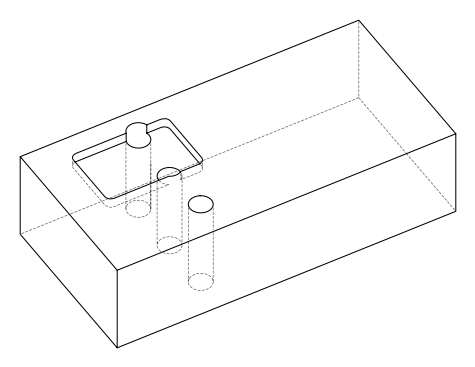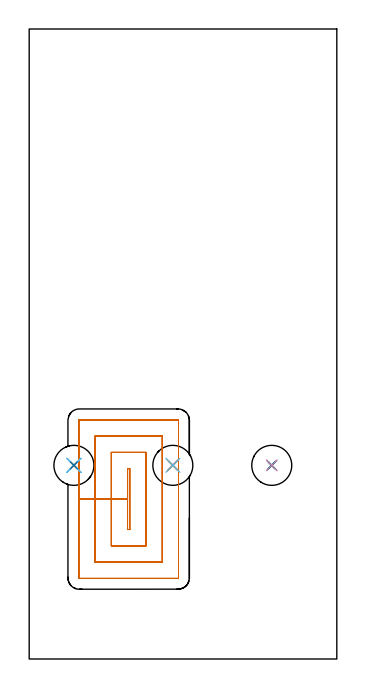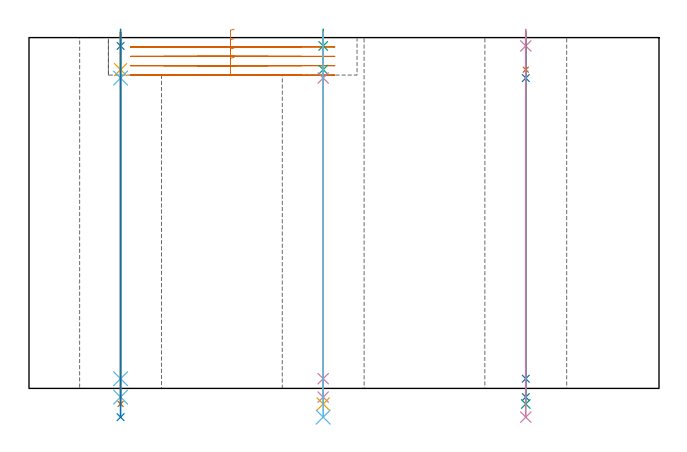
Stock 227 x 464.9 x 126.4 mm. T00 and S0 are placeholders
(PLAN: 16 operations, 13 tool changes, 13.6 min)
(1 MILL_RECTANGULAR_POCKET | POCKET_RECTANGULAR_STRAIGHT | UGT0201_010 | Follow Part, ap 4, ae 75% | 8.29 min | 160068 mm3)
(2 SPOT_DRILL | STEP1HOLE | NXT0321_9005460120000 | 0.05 min | 15 mm3)
(3 SPOT_DRILL_1 | STEP1HOLE_1 | NXT0321_9005460120000 | 0.05 min | 0 mm3)
(4 SPOT_DRILL_2 | STEP1HOLE_2 | NXT0321_9005460120000 | 0.05 min | 180 mm3)
(5 DRILL_BLIND_HOLE_INTO_CENTER | STEP1HOLE | UGT0301_196 | 0.06 min | 0 mm3)
(6 GUN_DRILL_THROUGH_HOLE | STEP1HOLE | UGT0307_003 | 0.59 min | 4299 mm3)
(7 SPADE_DRILL_TO_ENLARGE_THROUGH_HOLE | STEP1HOLE | UGT0306_009 | 0.54 min | 26732 mm3)
(8 DRILL_TO_ENLARGE_THROUGH_HOLE | STEP1HOLE | UGT0301_394 | 0.56 min | 48943 mm3)
(9 DRILL_BLIND_HOLE_INTO_CENTER_1 | STEP1HOLE_1 | UGT0301_196 | 0.06 min | 0 mm3)
(10 GUN_DRILL_THROUGH_HOLE_1 | STEP1HOLE_1 | UGT0307_003 | 0.59 min | 4290 mm3)
(11 SPADE_DRILL_TO_ENLARGE_THROUGH_HOLE_1 | STEP1HOLE_1 | UGT0306_009 | 0.54 min | 26003 mm3)
(12 DRILL_TO_ENLARGE_THROUGH_HOLE_1 | STEP1HOLE_1 | UGT0301_394 | 0.56 min | 47182 mm3)
(13 DRILL_BLIND_HOLE_INTO_CENTER_2 | STEP1HOLE_2 | UGT0301_196 | 0.06 min | 360 mm3)
(14 GUN_DRILL_THROUGH_HOLE_2 | STEP1HOLE_2 | UGT0307_003 | 0.59 min | 4443 mm3)
(15 SPADE_DRILL_TO_ENLARGE_THROUGH_HOLE_2 | STEP1HOLE_2 | UGT0306_009 | 0.54 min | 28920 mm3)
(16 DRILL_TO_ENLARGE_THROUGH_HOLE_2 | STEP1HOLE_2 | UGT0301_394 | 0.56 min | 52409 mm3)
(TOOL UGT0201_010 | End Mill 16 mm | D16 FL22 Z2)
(TOOL NXT0321_9005460120000 | NC Spot Drill, 142deg, 12mm, Carbide, Uncoated | D12 PA142 FL30 Z2)
(TOOL UGT0301_196 | Twist Drill 7.7 mm | D7.7 PA118 FL73 Z2)
(TOOL UGT0307_003 | Gun Drill 7 mm | D7 PA130 FL24 Z1)
(TOOL UGT0306_009 | Spade Drill 18.5mm | D18.5 PA132 FL10 Z2)
(TOOL UGT0301_394 | Twist Drill 29.5 mm | D29.5 PA118 FL165 Z2)
(OP 1 MILL_RECTANGULAR_POCKET)
G17 G21 G94 G90
T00 M6
G54
G17 G0 G90 X73.892 Y140.5 S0 M3
G43 Z136.4 H0
Z129.4
G94 G1 X72.6 Z129.054 F250.
Y118. Z123.025
Y95.5 F500.
X74.2
Y140.5
X72.6
Y118.
X60.6
Y83.5
X86.2
Y152.5
X60.6
Y118.
X48.6
Y71.5
X98.2
Y164.5
X48.6
Y118.
X36.6
Y59.9
G3 X37. Y59.5 R0.4
G1 X109.8
G3 X110.2 Y59.9 R0.4
G1 Y176.1
G3 X109.8 Y176.5 R0.4
G1 X37.
G3 X36.6 Y176.1 R0.4
G1 Y118.
Y117.
G0 X73.892 Y140.5 Z126.025
G1 X72.6 Z125.679 F250.
Y118. Z119.65
Y95.5 F500.
X74.2
Y140.5
X72.6
Y118.
X60.6
Y83.5
X86.2
Y152.5
X60.6
Y118.
X48.6
Y71.5
X98.2
Y164.5
X48.6
Y118.
X36.6
Y59.9
G3 X37. Y59.5 R0.4
G1 X109.8
G3 X110.2 Y59.9 R0.4
G1 Y176.1
G3 X109.8 Y176.5 R0.4
G1 X37.
G3 X36.6 Y176.1 R0.4
G1 Y118.
Y117.
G0 X73.892 Y140.5 Z122.65
G1 X72.6 Z122.304 F250.
Y118. Z116.275
Y95.5 F500.
X74.2
Y140.5
X72.6
Y118.
X60.6
Y83.5
X86.2
Y152.5
X60.6
Y118.
X48.6
Y71.5
X98.2
Y164.5
X48.6
Y118.
X36.6
Y59.9
G3 X37. Y59.5 R0.4
G1 X109.8
G3 X110.2 Y59.9 R0.4
G1 Y176.1
G3 X109.8 Y176.5 R0.4
G1 X37.
G3 X36.6 Y176.1 R0.4
G1 Y118.
Y117.
G0 X73.892 Y140.5 Z119.275
G1 X72.6 Z118.929 F250.
Y118. Z112.9
Y95.5 F500.
X74.2
Y140.5
X72.6
Y118.
X60.6
Y83.5
X86.2
Y152.5
X60.6
Y118.
X48.6
Y71.5
X98.2
Y164.5
X48.6
Y118.
X36.6
Y59.9
G3 X37. Y59.5 R0.4
G1 X109.8
G3 X110.2 Y59.9 R0.4
G1 Y176.1
G3 X109.8 Y176.5 R0.4
G1 X37.
G3 X36.6 Y176.1 R0.4
G1 Y118.
Y117.
G0 Z136.4
M5
M2
(OP 2 SPOT_DRILL)
G17 G21 G94 G90
T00 M6
G54
G17 G0 G90 X33. Y142.9 S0 M3
G43 Z136.4 H0
G94 G81 G98 Z123.4 F250. R129.4
G80
M5
M2
(OP 3 SPOT_DRILL_1)
G17 G21 G94 G90
T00 M6
G54
G17 G0 G90 X106. Y142.9 S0 M3
G43 Z136.4 H0
G94 G81 G98 Z123.4 F250. R129.4
G80
M5
M2
(OP 4 SPOT_DRILL_2)
G17 G21 G94 G90
T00 M6
G54
G17 G0 G90 X179. Y142.9 S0 M3
G43 Z136.4 H0
G94 G81 G98 Z123.4 F250. R129.4
G80
M5
M2
(OP 5 DRILL_BLIND_HOLE_INTO_CENTER)
G17 G21 G94 G90
T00 M6
G54
G17 G0 G90 X33. Y142.9 S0 M3
G43 Z136.4 H0
G94 G81 G98 Z114.85 F250. R128.4
G80
M5
M2
(OP 6 GUN_DRILL_THROUGH_HOLE)
G17 G21 G94 G90
T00 M6
G54
G17 G0 G90 X33. Y142.9 M8
G43 Z136.4 H0
Z124.033
S716 M3
G94 G1 Z111.821 F125. M26
G4 X.084
Z3.5 F250.
G4 X.084
Z-3.132 F125.
G4 X.084
M5
M9
G0 Z124.033
Z136.4
M2
(OP 7 SPADE_DRILL_TO_ENLARGE_THROUGH_HOLE)
G17 G21 G94 G90
T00 M6
G54
G17 G0 G90 X33. Y142.9 S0 M3
G43 Z136.4 H0
G94 G73 G98 Z-5.618 F250. Q16.502 R128.4
G80
M5
M2
(OP 8 DRILL_TO_ENLARGE_THROUGH_HOLE)
G17 G21 G94 G90
T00 M6
G54
G17 G0 G90 X33. Y142.9 S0 M3
G43 Z136.4 H0
G94 G73 G98 Z-10.363 F250. Q27.353 R128.4
G80
M5
M2
(OP 9 DRILL_BLIND_HOLE_INTO_CENTER_1)
G17 G21 G94 G90
T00 M6
G54
G17 G0 G90 X106. Y142.9 S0 M3
G43 Z136.4 H0
G94 G81 G98 Z114.85 F250. R128.4
G80
M5
M2
(OP 10 GUN_DRILL_THROUGH_HOLE_1)
G17 G21 G94 G90
T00 M6
G54
G17 G0 G90 X106. Y142.9 M8
G43 Z136.4 H0
Z124.033
S716 M3
G94 G1 Z111.821 F125. M26
G4 X.084
Z3.5 F250.
G4 X.084
Z-3.132 F125.
G4 X.084
M5
M9
G0 Z124.033
Z136.4
M2
(OP 11 SPADE_DRILL_TO_ENLARGE_THROUGH_HOLE_1)
G17 G21 G94 G90
T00 M6
G54
G17 G0 G90 X106. Y142.9 S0 M3
G43 Z136.4 H0
G94 G73 G98 Z-5.618 F250. Q16.502 R128.4
G80
M5
M2
(OP 12 DRILL_TO_ENLARGE_THROUGH_HOLE_1)
G17 G21 G94 G90
T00 M6
G54
G17 G0 G90 X106. Y142.9 S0 M3
G43 Z136.4 H0
G94 G73 G98 Z-10.363 F250. Q27.353 R128.4
G80
M5
M2
(OP 13 DRILL_BLIND_HOLE_INTO_CENTER_2)
G17 G21 G94 G90
T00 M6
G54
G17 G0 G90 X179. Y142.9 S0 M3
G43 Z136.4 H0
G94 G81 G98 Z114.85 F250. R128.4
G80
M5
M2
(OP 14 GUN_DRILL_THROUGH_HOLE_2)
G17 G21 G94 G90
T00 M6
G54
G17 G0 G90 X179. Y142.9 M8
G43 Z136.4 H0
Z124.033
S716 M3
G94 G1 Z111.821 F125. M26
G4 X.084
Z3.5 F250.
G4 X.084
Z-3.132 F125.
G4 X.084
M5
M9
G0 Z124.033
Z136.4
M2
(OP 15 SPADE_DRILL_TO_ENLARGE_THROUGH_HOLE_2)
G17 G21 G94 G90
T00 M6
G54
G17 G0 G90 X179. Y142.9 S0 M3
G43 Z136.4 H0
G94 G73 G98 Z-5.618 F250. Q16.502 R128.4
G80
M5
M2
(OP 16 DRILL_TO_ENLARGE_THROUGH_HOLE_2)
G17 G21 G94 G90
T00 M6
G54
G17 G0 G90 X179. Y142.9 S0 M3
G43 Z136.4 H0
G94 G73 G98 Z-10.363 F250. Q27.353 R128.4
G80
M5
M2
